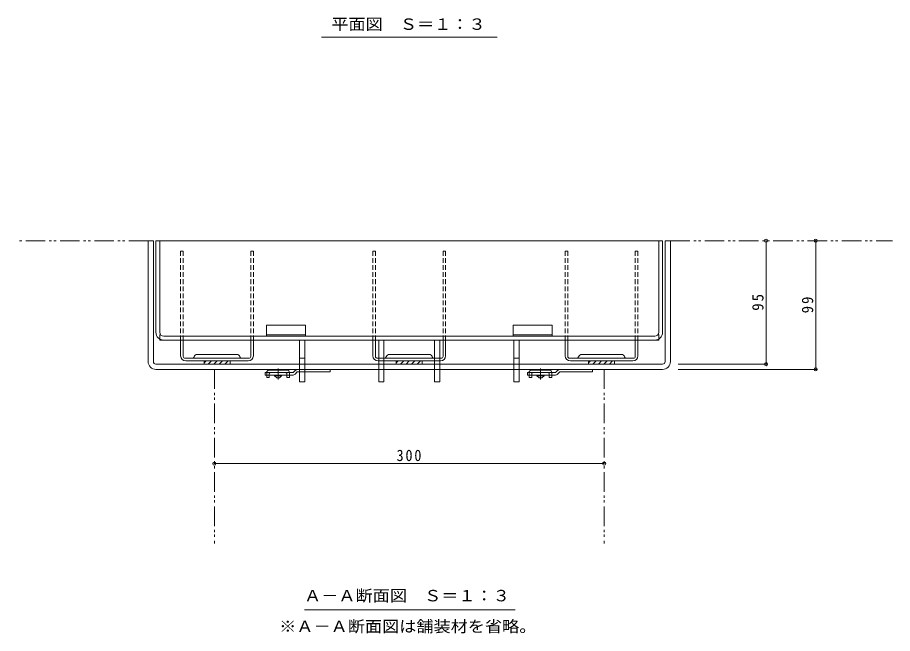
# Model space of a CAD drawing. Units: millimetres at full size, sheet at 1:3. Extents: x -940 to 1139, y -824 to 816.
# Drawn here: x -940 to -266, y -648 to -174 of the extents above; entities that cross this region are included whole.
import ezdxf
from ezdxf.enums import TextEntityAlignment as Align

# ---------------------------------------------------------------- set-up
doc = ezdxf.new("R2010")
doc.units = ezdxf.units.MM
doc.header["$LTSCALE"] = 3
doc.header["$PDMODE"] = 32
doc.header["$PDSIZE"] = 2.4
for name, pattern in [('CHAIN1', [8, 5, -1, 1, -1]), ('DASHED1', [1.8, 1.2, -0.6]), ('DASHED2', [3, 2, -1]), ('DOUBLE_CHAIN1', [8.8, 5, -1, 0.6, -0.6, 0.6, -1])]:
    doc.linetypes.add(name, pattern=pattern)
for name, color, linetype, lineweight in [('3-1', 2, 'Continuous', 9), ('3-2', 3, 'Continuous', 9), ('3-3', 4, 'Continuous', 9), ('3-4', 7, 'Continuous', 9), ('3-5', 7, 'Continuous', 9), ('3-6', 6, 'Continuous', 9), ('3-9', 4, 'Continuous', 9)]:
    doc.layers.add(name, color=color, linetype=linetype, lineweight=lineweight)
doc.styles.add('ＭＳ ゴシック', font='')
doc.styles.get('ＭＳ ゴシック').set_extended_font_data('MS Gothic')

msp = doc.modelspace()

# ---------------------------------------------------------------- linework, layer by layer
at = {"layer": '3-1'}
for p, q in [((-838.987, -438.654), (-838.987, -345.654)), ((-834.987, -345.654), (-838.987, -345.654)), ((-834.987, -438.654), (-834.987, -345.654)), ((-436.987, -345.654), (-440.987, -345.654)), ((-440.987, -438.654), (-440.987, -345.654)), ((-436.987, -438.654), (-436.987, -345.654)), ((-722.487, -440.654), (-832.987, -440.654)), ((-661.487, -440.654), (-718.487, -440.654)), ((-618.487, -440.654), (-657.487, -440.654)), ((-557.487, -440.654), (-614.487, -440.654)), ((-442.987, -440.654), (-553.487, -440.654)), ((-722.487, -444.654), (-832.987, -444.654)), ((-661.487, -444.654), (-718.487, -444.654)), ((-618.487, -444.654), (-657.487, -444.654)), ((-557.487, -444.654), (-614.487, -444.654)), ((-442.987, -444.654), (-553.487, -444.654))]:
    msp.add_line(p, q, dxfattribs=at)
at = {"layer": '3-1', "linetype": 'DASHED1'}
for p, q in [((-718.487, -440.654), (-722.487, -440.654)), ((-657.487, -440.654), (-661.487, -440.654)), ((-614.487, -440.654), (-618.487, -440.654)), ((-553.487, -440.654), (-557.487, -440.654)), ((-718.487, -444.654), (-722.487, -444.654)), ((-657.487, -444.654), (-661.487, -444.654)), ((-614.487, -444.654), (-618.487, -444.654)), ((-553.487, -444.654), (-557.487, -444.654))]:
    msp.add_line(p, q, dxfattribs=at)
at = {"layer": '3-1'}
for centre, radius, start, end in [((-832.987, -438.654), 6, 180, 270), ((-832.987, -438.654), 2, 180, 270), ((-442.987, -438.654), 2, 270, 0), ((-442.987, -438.654), 6, 270, 0)]:
    msp.add_arc(centre, radius, start, end, dxfattribs=at)
at = {"layer": '3-2'}
for p, q in [((-832.987, -416.154), (-832.987, -345.654)), ((-829.987, -416.154), (-829.987, -345.654)), ((-445.987, -416.154), (-445.987, -345.654)), ((-747.987, -419.154), (-747.987, -410.654)), ((-557.987, -419.154), (-557.987, -410.654)), ((-829.987, -422.154), (-829.987, -421.35)), ((-829.987, -422.154), (-445.987, -422.154)), ((-826.987, -419.154), (-448.987, -419.154)), ((-747.987, -418.154), (-717.987, -418.154)), ((-557.987, -418.154), (-527.987, -418.154)), ((-445.987, -422.154), (-445.987, -421.35))]:
    msp.add_line(p, q, dxfattribs=at)
at = {"layer": '3-2', "linetype": 'DASHED1'}
for p, q in [((-829.987, -421.35), (-829.987, -416.154)), ((-445.987, -421.35), (-445.987, -416.154))]:
    msp.add_line(p, q, dxfattribs=at)
at = {"layer": '3-2'}
for points in [[(-442.987, -416.154), (-442.987, -345.654), (-832.987, -345.654)], [(-717.987, -419.154), (-717.987, -410.654), (-747.987, -410.654)], [(-527.987, -419.154), (-527.987, -410.654), (-557.987, -410.654)]]:
    msp.add_lwpolyline(points, dxfattribs=at)
for centre, radius, start, end in [((-826.987, -416.154), 6, 180, 270), ((-826.987, -416.154), 3, 180, 270), ((-448.987, -416.154), 6, 270, 0), ((-448.987, -416.154), 3, 270, 0)]:
    msp.add_arc(centre, radius, start, end, dxfattribs=at)
at = {"layer": '3-3', "linetype": 'DASHED1'}
for p, q in [((-813.987, -353.654), (-811.987, -353.654)), ((-813.987, -422.154), (-813.987, -353.654)), ((-811.987, -422.154), (-811.987, -353.654)), ((-759.987, -353.654), (-757.987, -353.654)), ((-759.987, -422.154), (-759.987, -353.654)), ((-757.987, -422.154), (-757.987, -353.654)), ((-665.987, -353.654), (-663.987, -353.654)), ((-665.987, -422.154), (-665.987, -353.654)), ((-663.987, -422.154), (-663.987, -353.654)), ((-611.987, -353.654), (-609.987, -353.654)), ((-611.987, -422.154), (-611.987, -353.654)), ((-609.987, -422.154), (-609.987, -353.654)), ((-517.987, -353.654), (-515.987, -353.654)), ((-517.987, -422.154), (-517.987, -353.654)), ((-515.987, -422.154), (-515.987, -353.654)), ((-463.987, -353.654), (-461.987, -353.654)), ((-463.987, -422.154), (-463.987, -353.654)), ((-461.987, -422.154), (-461.987, -353.654)), ((-661.487, -436.154), (-657.487, -436.154)), ((-618.487, -436.154), (-614.487, -436.154)), ((-661.487, -438.154), (-657.487, -438.154)), ((-618.487, -438.154), (-614.487, -438.154))]:
    msp.add_line(p, q, dxfattribs=at)
at = {"layer": '3-3'}
for p, q in [((-813.987, -422.154), (-811.987, -422.154)), ((-813.987, -434.154), (-813.987, -422.154)), ((-811.987, -434.654), (-811.987, -422.154)), ((-759.987, -422.154), (-757.987, -422.154)), ((-759.987, -434.654), (-759.987, -422.154)), ((-757.987, -434.154), (-757.987, -422.154)), ((-665.987, -422.154), (-663.987, -422.154)), ((-665.987, -434.154), (-665.987, -422.154)), ((-663.987, -434.654), (-663.987, -422.154)), ((-611.987, -422.154), (-609.987, -422.154)), ((-611.987, -434.654), (-611.987, -422.154)), ((-609.987, -434.154), (-609.987, -422.154)), ((-517.987, -422.154), (-515.987, -422.154)), ((-517.987, -434.154), (-517.987, -422.154)), ((-515.987, -434.654), (-515.987, -422.154)), ((-463.987, -422.154), (-461.987, -422.154)), ((-463.987, -434.654), (-463.987, -422.154)), ((-461.987, -434.154), (-461.987, -422.154)), ((-810.487, -436.154), (-761.487, -436.154)), ((-770.737, -433.154), (-801.237, -433.154)), ((-662.487, -436.154), (-661.487, -436.154)), ((-657.487, -436.154), (-618.487, -436.154)), ((-622.737, -433.154), (-653.237, -433.154)), ((-614.487, -436.154), (-613.487, -436.154)), ((-514.487, -436.154), (-465.487, -436.154)), ((-474.737, -433.154), (-505.237, -433.154)), ((-809.987, -438.154), (-761.987, -438.154)), ((-794.444, -438.154), (-795.987, -439.697)), ((-790.201, -438.154), (-792.701, -440.654)), ((-785.958, -438.154), (-788.458, -440.654)), ((-781.716, -438.154), (-784.216, -440.654)), ((-777.473, -438.154), (-779.973, -440.654)), ((-775.987, -440.654), (-775.987, -438.154)), ((-661.987, -438.154), (-661.487, -438.154)), ((-657.487, -438.154), (-618.487, -438.154)), ((-646.444, -438.154), (-647.987, -439.697)), ((-642.201, -438.154), (-644.701, -440.654)), ((-637.958, -438.154), (-640.458, -440.654)), ((-633.716, -438.154), (-636.216, -440.654)), ((-629.473, -438.154), (-631.973, -440.654)), ((-627.987, -440.654), (-627.987, -438.154)), ((-614.487, -438.154), (-613.987, -438.154)), ((-513.987, -438.154), (-465.987, -438.154)), ((-498.444, -438.154), (-499.987, -439.697)), ((-494.201, -438.154), (-496.701, -440.654)), ((-489.958, -438.154), (-492.458, -440.654)), ((-485.716, -438.154), (-488.216, -440.654)), ((-481.473, -438.154), (-483.973, -440.654)), ((-479.987, -440.654), (-479.987, -438.154))]:
    msp.add_line(p, q, dxfattribs=at)
for points in [[(-775.987, -440.654), (-795.987, -440.654), (-795.987, -438.154)], [(-627.987, -440.654), (-647.987, -440.654), (-647.987, -438.154)], [(-479.987, -440.654), (-499.987, -440.654), (-499.987, -438.154)]]:
    msp.add_lwpolyline(points, dxfattribs=at)
for centre, radius, start, end in [((-809.987, -434.154), 4, 180, 270), ((-810.487, -434.654), 1.5, 180, 270), ((-805.11, -434.654), 1.5, 270, 345.52249), ((-801.237, -435.654), 2.5, 90, 165.52249), ((-770.737, -435.654), 2.5, 14.47751, 90), ((-766.864, -434.654), 1.5, 194.47751, 270), ((-761.987, -434.154), 4, 270, 0), ((-761.487, -434.654), 1.5, 270, 0), ((-661.987, -434.154), 4, 180, 270), ((-662.487, -434.654), 1.5, 180, 270), ((-657.11, -434.654), 1.5, 270, 345.52249), ((-653.237, -435.654), 2.5, 90, 165.52249), ((-622.737, -435.654), 2.5, 14.47751, 90), ((-618.864, -434.654), 1.5, 194.47751, 270), ((-613.987, -434.154), 4, 270, 0), ((-613.487, -434.654), 1.5, 270, 0), ((-513.987, -434.154), 4, 180, 270), ((-514.487, -434.654), 1.5, 180, 270), ((-509.11, -434.654), 1.5, 270, 345.52249), ((-505.237, -435.654), 2.5, 90, 165.52249), ((-474.737, -435.654), 2.5, 14.47751, 90), ((-470.864, -434.654), 1.5, 194.47751, 270), ((-465.987, -434.154), 4, 270, 0), ((-465.487, -434.654), 1.5, 270, 0)]:
    msp.add_arc(centre, radius, start, end, dxfattribs=at)
at = {"layer": '3-4'}
for p, q in [((-363.381, -345.654), (-363.381, -440.654)), ((-325.146, -345.654), (-325.146, -444.654)), ((-362.481, -440.654), (-430.987, -440.654)), ((-324.246, -444.654), (-430.987, -444.654)), ((-787.987, -517.193), (-487.987, -517.193))]:
    msp.add_line(p, q, dxfattribs=at)
for p in [(-363.381, -345.654), (-325.146, -345.654), (-363.381, -440.654), (-325.146, -444.654), (-787.987, -517.193), (-487.987, -517.193)]:
    msp.add_point(p, dxfattribs=at)
at = {"layer": '3-5'}
for p, q in [((-705.67, -188.881), (-570.281, -188.881)), ((-718.752, -629.829), (-556.499, -629.829))]:
    msp.add_line(p, q, dxfattribs=at)
at = {"layer": '3-6', "linetype": 'DOUBLE_CHAIN1'}
for p, q in [((-838.987, -345.654), (-939.563, -345.654)), ((-436.987, -345.654), (-266.021, -345.654)), ((-787.987, -444.654), (-787.987, -578.613)), ((-487.987, -444.654), (-487.987, -578.613))]:
    msp.add_line(p, q, dxfattribs=at)
at = {"layer": '3-9', "color": 5, "lineweight": 5}
for p, q in [((-722.487, -454.154), (-722.487, -422.153)), ((-718.487, -454.154), (-718.487, -422.153)), ((-657.487, -454.154), (-657.487, -422.153)), ((-614.487, -454.154), (-614.487, -422.153)), ((-553.487, -454.154), (-553.487, -422.153)), ((-722.487, -436.153), (-718.487, -436.153)), ((-661.487, -436.153), (-657.487, -436.153)), ((-618.487, -436.153), (-614.487, -436.153)), ((-557.487, -436.153), (-553.487, -436.153)), ((-718.487, -454.154), (-722.487, -454.154))]:
    msp.add_line(p, q, dxfattribs=at)
at = {"layer": '3-9', "linetype": 'CHAIN1'}
for p, q in [((-738.987, -444.058), (-738.987, -452.342)), ((-536.987, -444.058), (-536.987, -452.342))]:
    msp.add_line(p, q, dxfattribs=at)
at = {"layer": '3-9', "color": 3}
for p, q in [((-748.987, -447.154), (-727.487, -447.154)), ((-748.987, -447.154), (-748.987, -449.154)), ((-727.901, -449.154), (-748.987, -449.154)), ((-725.866, -445.532), (-727.487, -447.154)), ((-725.78, -448.275), (-724.158, -446.654)), ((-724.158, -446.654), (-722.487, -446.654)), ((-723.744, -444.654), (-722.487, -444.654)), ((-718.487, -444.654), (-698.987, -444.654)), ((-718.487, -446.654), (-698.987, -446.654)), ((-698.987, -444.654), (-698.987, -446.654)), ((-546.987, -447.154), (-525.487, -447.154)), ((-546.987, -447.154), (-546.987, -449.154)), ((-525.901, -449.154), (-546.987, -449.154)), ((-523.865, -445.532), (-525.487, -447.154)), ((-523.78, -448.275), (-522.158, -446.654)), ((-522.158, -446.654), (-496.987, -446.654)), ((-521.744, -444.654), (-496.987, -444.654)), ((-496.987, -444.654), (-496.987, -446.654))]:
    msp.add_line(p, q, dxfattribs=at)
at = {"layer": '3-9', "linetype": 'DASHED2'}
for p, q in [((-747.737, -447.154), (-747.737, -449.154)), ((-745.737, -449.154), (-745.737, -448.154)), ((-732.237, -449.154), (-732.237, -448.154)), ((-730.237, -449.154), (-730.237, -447.154)), ((-545.737, -447.154), (-545.737, -449.154)), ((-543.737, -449.154), (-543.737, -448.154)), ((-530.237, -449.154), (-530.237, -448.154)), ((-528.237, -449.154), (-528.237, -447.154))]:
    msp.add_line(p, q, dxfattribs=at)
at = {"layer": '3-9'}
for p, q in [((-747.737, -449.154), (-747.737, -450.954)), ((-745.737, -450.954), (-747.737, -450.954)), ((-732.237, -445.154), (-745.737, -445.154)), ((-745.737, -449.154), (-745.737, -450.954)), ((-732.237, -449.154), (-732.237, -450.954)), ((-730.237, -450.954), (-732.237, -450.954)), ((-730.237, -449.154), (-730.237, -450.954)), ((-545.737, -449.154), (-545.737, -450.954)), ((-543.737, -450.954), (-545.737, -450.954)), ((-530.237, -445.154), (-543.737, -445.154)), ((-543.737, -449.154), (-543.737, -450.954)), ((-530.237, -449.154), (-530.237, -450.954)), ((-528.237, -450.954), (-530.237, -450.954)), ((-528.237, -449.154), (-528.237, -450.954))]:
    msp.add_line(p, q, dxfattribs=at)
at = {"layer": '3-9', "color": 2}
for p, q in [((-741.737, -449.654), (-741.737, -449.154)), ((-739.987, -451.153), (-741.737, -449.654)), ((-736.237, -449.654), (-741.737, -449.654)), ((-737.987, -451.153), (-739.987, -451.153)), ((-736.237, -449.654), (-737.987, -451.153)), ((-736.237, -449.654), (-736.237, -449.154)), ((-539.737, -449.654), (-539.737, -449.154)), ((-537.987, -451.153), (-539.737, -449.654)), ((-534.237, -449.654), (-539.737, -449.654)), ((-535.987, -451.153), (-537.987, -451.153)), ((-534.237, -449.654), (-535.987, -451.153)), ((-534.237, -449.654), (-534.237, -449.154))]:
    msp.add_line(p, q, dxfattribs=at)
at = {"layer": '3-9', "color": 3, "linetype": 'DASHED1'}
for p, q in [((-722.487, -444.654), (-718.487, -444.654)), ((-722.487, -446.654), (-718.487, -446.654))]:
    msp.add_line(p, q, dxfattribs=at)
at = {"layer": '3-9', "color": 5, "lineweight": 5}
for points in [[(-657.487, -454.154), (-661.487, -454.154), (-661.487, -422.153)], [(-614.487, -454.154), (-618.487, -454.154), (-618.487, -422.153)], [(-553.487, -454.154), (-557.487, -454.154), (-557.487, -422.153)]]:
    msp.add_lwpolyline(points, dxfattribs=at)
at = {"layer": '3-9'}
for centre, start, end in [((-745.737, -447.154), 90, 180), ((-732.237, -447.154), 0, 90), ((-543.737, -447.154), 90, 180), ((-530.237, -447.154), 0, 90)]:
    msp.add_arc(centre, 2, start, end, dxfattribs=at)
at = {"layer": '3-9', "linetype": 'DASHED2'}
for centre, start, end in [((-744.737, -448.154), 90, 180), ((-733.237, -448.154), 0, 90), ((-542.737, -448.154), 90, 180), ((-531.237, -448.154), 0, 90)]:
    msp.add_arc(centre, 1, start, end, dxfattribs=at)
at = {"layer": '3-9', "color": 3}
for centre, start, end in [((-727.901, -446.154), 270, 314.99996), ((-723.744, -447.654), 90, 134.99996), ((-525.901, -446.154), 270, 314.99996), ((-521.744, -447.654), 90, 134.99996)]:
    msp.add_arc(centre, 3, start, end, dxfattribs=at)

# ---------------------------------------------------------------- texts
at = {"layer": '3-4', "color": 2, "char_height": 8.798, "attachment_point": 7, "rotation": 90, "style": 'ＭＳ ゴシック'}
for s, insert in [('\\T1.27;\\W0.95;95', (-365.181, -399.529)), ('\\T1.27;\\W0.95;99', (-326.946, -401.529))]:
    msp.add_mtext(s, dxfattribs=dict(at, insert=insert))
at = {"layer": '3-4', "color": 2, "insert": (-647.737, -515.393), "char_height": 8.798, "attachment_point": 7, "style": 'ＭＳ ゴシック'}
msp.add_mtext('\\T1.27;\\W0.9;300', dxfattribs=at)
at = {"layer": '3-5', "color": 2, "style": 'ＭＳ ゴシック', "width": 1.1}
for s, p in [('平面図\u3000Ｓ＝１：３', (-697.998, -185.97)), ('Ａ－Ａ断面図\u3000Ｓ＝１：３', (-718.96, -625.872)), ('※Ａ－Ａ断面図は舗装材を省略。', (-738.126, -649.551))]:
    msp.add_text(s, height=8.798, dxfattribs=at).set_placement(p, align=Align.BOTTOM_LEFT)

doc.saveas('drawing.dxf')
